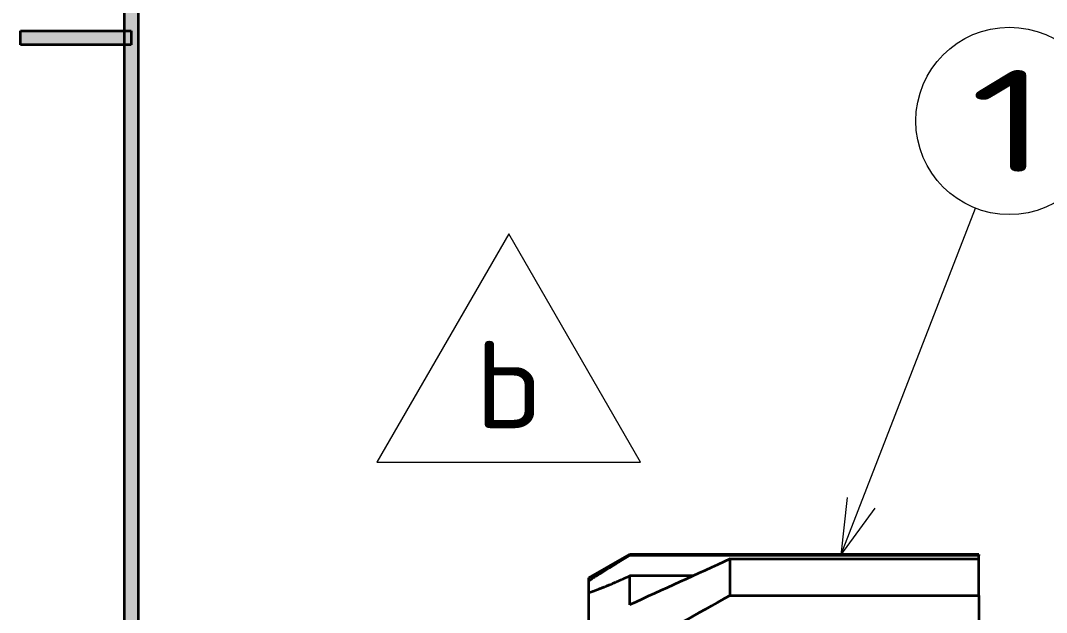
# Model space of a CAD drawing. Extents: x 23 to 417, y 3 to 294.
# Drawn here: x 26.19 to 61.44, y 228.77 to 249.09 of the extents above; entities that cross this region are included whole.
import ezdxf
from ezdxf.enums import TextEntityAlignment as Align

# ---------------------------------------------------------------- set-up
doc = ezdxf.new("R2010")
doc.units = 0
doc.layers.get('0').update_dxf_attribs({"lineweight": 13})
doc.layers.add('3', color=7, linetype='Continuous', lineweight=13)
doc.styles.get("Standard").update_dxf_attribs({"font": 'isocp.shx'})

# ---------------------------------------------------------------- blocks, each defined once
blk = doc.blocks.new('BLOCK4404')
at = {"layer": '3', "color": 7, "lineweight": 5}
blk.add_solid([(29.763, 287), (30.237, 287), (29.763, 9.762), (30.237, 10.238)], dxfattribs=at)
blk = doc.blocks.new('BLOCK4415')
at = {"layer": '3', "color": 7, "lineweight": 5}
blk.add_solid([(26.194, 248.262), (26.194, 248.738), (29.994, 248.262), (29.994, 248.738)], dxfattribs=at)
blk = doc.blocks.new('BLOCK4509')
at = {"color": 1, "lineweight": 13}
blk.add_lwpolyline([(-613.411, 43.328), (-595.293, 43.328), (-604.352, 59.019)], close=True, dxfattribs=at)
blk.add_text('b', height=6, dxfattribs=at).set_placement((-606.682, 45.652), (-602.021, 45.652), align=Align.FIT)
blk = doc.blocks.new('BLOCK4515')
at = {"color": 7, "lineweight": 13}
blk.add_line((-581.531, 36.94), (-572.277, 60.77), dxfattribs=at)
blk.add_lwpolyline([(-581.097, 40.916), (-581.531, 36.94), (-579.167, 40.166)], dxfattribs=at)
blk.add_circle((-569.949, 66.766), 6.432, dxfattribs=at)
blk.add_text('1', height=7, dxfattribs=at).set_placement((-572.668, 63.266), (-567.229, 63.266), align=Align.FIT)
blk = doc.blocks.new('BLOCK4521')
at = {"color": 1, "lineweight": 35, "ltscale": 0.080662}
blk.add_line((-598.852, 35.387), (-596.058, 37), dxfattribs=at)
at = {"color": 1, "lineweight": 35}
for p, q in [((-572.052, 37), (-596.058, 37)), ((-572.052, 36.92), (-596.058, 36.92))]:
    blk.add_line(p, q, dxfattribs=at)
at = {"color": 1, "lineweight": 35, "ltscale": 0.001989}
for p, q in [((-596.058, 37), (-596.058, 36.92)), ((-572.052, 37), (-572.052, 36.92))]:
    blk.add_line(p, q, dxfattribs=at)
at = {"color": 1, "lineweight": 35, "ltscale": 0.426939}
for p, q in [((-589.129, 36.691), (-572.052, 36.691)), ((-589.129, 34.191), (-572.052, 34.191))]:
    blk.add_line(p, q, dxfattribs=at)
at = {"color": 1, "lineweight": 35, "ltscale": 0.0625}
for p, q in [((-589.129, 34.191), (-589.129, 36.691)), ((-572.052, 34.191), (-572.052, 36.691))]:
    blk.add_line(p, q, dxfattribs=at)
at = {"color": 1, "lineweight": 35, "ltscale": 0.005741}
blk.add_line((-572.052, 36.691), (-572.052, 36.92), dxfattribs=at)
at = {"color": 1, "lineweight": 35, "ltscale": 0.00529}
blk.add_line((-598.852, 35.175), (-598.852, 35.387), dxfattribs=at)
at = {"color": 1, "lineweight": 35, "ltscale": 0.109093}
blk.add_line((-591.694, 35.523), (-596.058, 35.523), dxfattribs=at)
at = {"color": 1, "lineweight": 35, "ltscale": 0.049835}
blk.add_line((-596.058, 35.523), (-596.058, 33.53), dxfattribs=at)
at = {"color": 1, "lineweight": 35, "ltscale": 0.020014}
blk.add_line((-598.852, 34.375), (-598.852, 35.175), dxfattribs=at)
at = {"color": 1, "lineweight": 35, "ltscale": 0.24784}
blk.add_line((-598.852, 24.462), (-598.852, 34.375), dxfattribs=at)
at = {"color": 1, "lineweight": 35, "ltscale": 0.096941}
blk.add_line((-572.052, 34.191), (-572.052, 30.313), dxfattribs=at)
at = {"color": 1, "lineweight": 35}
for centre, radius, start, end in [((673.098, -2739.003), 3049.212, 114.453327, 114.596421), ((783.181, -2425.917), 2816.978, 119.153877, 119.315363)]:
    blk.add_arc(centre, radius, start, end, dxfattribs=at)
for points, knots in [([(-596.058, 36.92), (-596.354, 36.743), (-596.648, 36.566), (-596.955, 36.38), (-597.526, 36.031), (-598.076, 35.685), (-598.349, 35.51), (-598.607, 35.341), (-598.852, 35.175)], [0, 0, 0, 0, 0, 0, 3.05462, 3.05462, 3.05462, 6.041372, 6.041372, 6.041372, 6.041372, 6.041372, 6.041372]), ([(-598.852, 34.375), (-598.606, 34.458), (-598.347, 34.552), (-598.074, 34.656), (-597.516, 34.879), (-596.943, 35.125), (-596.656, 35.251), (-596.358, 35.385), (-596.058, 35.523)], [0, 0, 0, 0, 0, 0, 2.907874, 2.907874, 2.907874, 5.959305, 5.959305, 5.959305, 5.959305, 5.959305, 5.959305])]:
    blk.add_open_spline(points, degree=5, knots=knots, dxfattribs=at)

msp = doc.modelspace()

# ---------------------------------------------------------------- linework, layer by layer
at = {"layer": '3', "color": 7, "lineweight": 35}
for p, q in [((29.7625, 9.7625), (29.7625, 287)), ((30.2375, 287), (30.2375, 10.2375))]:
    msp.add_line(p, q, dxfattribs=at)
at = {"layer": '3', "color": 7, "lineweight": 35, "ltscale": 0.011875}
for p, q in [((26.1938, 248.2625), (26.1938, 248.7375)), ((29.9938, 248.7375), (29.9938, 248.2625))]:
    msp.add_line(p, q, dxfattribs=at)
at = {"layer": '3', "color": 7, "lineweight": 35, "ltscale": 0.095}
for p, q in [((26.1938, 248.7375), (29.9938, 248.7375)), ((29.9938, 248.2625), (26.1938, 248.2625))]:
    msp.add_line(p, q, dxfattribs=at)

# ---------------------------------------------------------------- block references
at = {"lineweight": 0, "xscale": 0.5, "yscale": 0.5, "zscale": 0.5}
for name in ['BLOCK4515', 'BLOCK4509', 'BLOCK4521']:
    msp.add_blockref(name, (345.1414, 212.2613), dxfattribs=at)
at = {"layer": '3', "lineweight": 0}
for name in ['BLOCK4404', 'BLOCK4415']:
    msp.add_blockref(name, (0, 0), dxfattribs=at)

doc.saveas('drawing.dxf')
